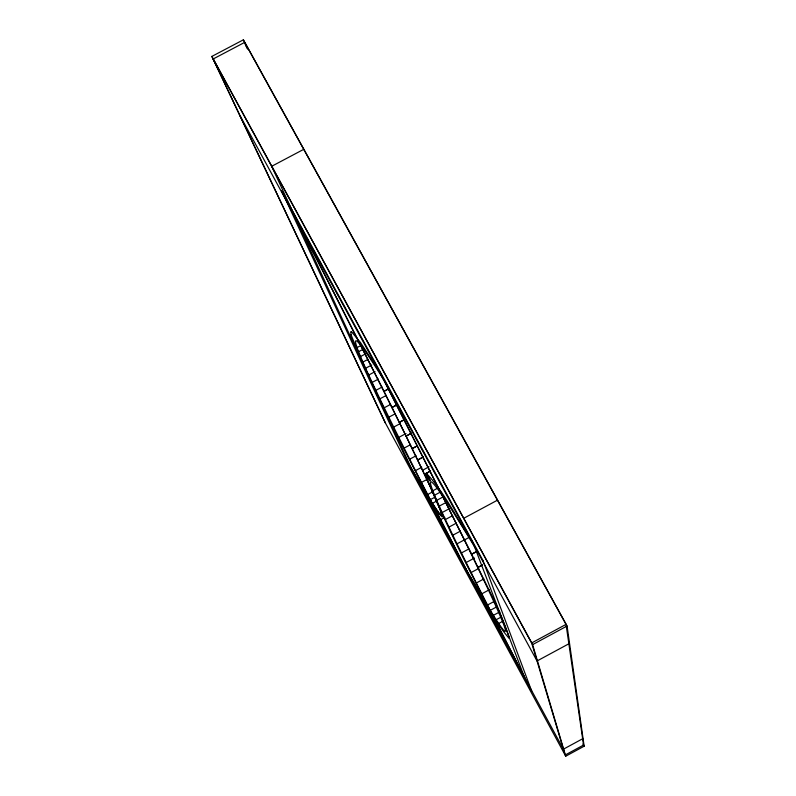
<?xml version="1.0" encoding="UTF-8"?>
<svg xmlns="http://www.w3.org/2000/svg" width="796" height="796" viewBox="0 0 796 796"><rect width="100%" height="100%" fill="white"/><g stroke="black" fill="none" stroke-linecap="round" stroke-linejoin="round"><path stroke-width="1.19" d="M350.917 331.912L350.986 334.628M426.447 477.292L425.83 473.68L430.586 470.874M582.642 738.758L563.379 749.205L411.641 468.924L271.705 166.284L303.744 149.33M565.727 756.2L584.145 746.21L567.08 626.014L243.397 39.8L211.855 56.416L385.055 422.348L565.727 756.2L532.623 644.621L211.855 56.416M490.276 610.323L496.634 606.9M493.381 615.328L499.818 611.855M496.177 619.726L501.609 616.8M498.654 623.507L502.833 621.248M566.046 624.382L583.558 745.056L565.13 755.046L531.648 642.959L566.046 624.382L244.69 42.367L213.179 58.974L385.433 423.014M532.623 644.621L567.08 626.014M568.861 643.785L537.031 660.978L239.914 115.47M441.989 512.624L449.531 508.574M440.467 519.728L444.785 517.41M445.243 519.619L452.685 515.619M463.68 518.325L497.47 500.177M448.815 527.181L456.168 523.231M452.705 535.28L460.317 531.191M456.884 543.897L464.406 539.847M464.705 539.857L468.894 537.509M461.342 553.001L468.774 549.001M477.103 551.17L471.73 554.165C484.316 581.936 499.958 608.711 509.321 637.785L509.082 638.342C492.634 619.278 481.978 595.308 468.496 574.006M477.182 551.32L471.759 554.235L383.433 378.806M466.068 562.563L474.466 558.046M478.127 567.299L482.356 564.931M478.157 567.359L482.426 565.06M471.053 572.573L478.704 568.463M476.287 583.01L483.849 578.941M481.739 593.846L489.232 589.816M487.431 605.069L493.779 601.647M399.323 422.288L404.766 419.383M399.403 422.447L404.806 419.462M393.592 427.144L399.93 423.751M398.706 437.442L406.02 433.531M441.462 512.684L430.666 487.431L406.099 436.079L411.433 433.133L406.139 436.148M404.06 448.138L410.577 444.646M412.179 448.546L417.472 445.71L412.248 448.675M409.632 459.222L416.079 455.77M417.681 459.929L423.124 457.013M417.741 460.038L423.154 457.073M415.413 470.665L421.79 467.252M422.626 470.277L429.014 466.725M426.885 473.113L429.014 471.958M421.392 482.456L426.656 479.63M432.546 490.923L436.905 488.585M427.571 494.575L432.785 491.779M434.337 495.341L440.775 491.878M430.328 499.659L434.497 497.42M436.526 500.475L443.909 496.445M432.636 503.211L436.855 500.943M439.074 506.216L445.631 502.704M356.717 347.752L360.996 345.474M358.3 351.852L363.563 349.046M360.29 356.678L365.712 353.792M362.668 362.19L368.011 359.344M365.424 368.359L371.742 364.986M368.528 375.145L375.045 371.662M371.961 382.518L378.399 379.075M375.712 390.438L382.06 387.055M406.099 436.079L383.961 391.343L389.294 388.378L384.01 391.433M379.772 398.895L386.349 395.383M384.11 407.85L390.607 404.378M391.99 407.462L397.244 404.547M392.03 407.542L397.333 404.716M388.717 417.273L395.134 413.84M350.927 331.912L351.663 331.942M426.268 473.182L430.228 480.585L426.258 473.182C444.964 492.843 456.705 518.674 471.859 541.141M351.673 331.952L360.479 342.519L379.891 372.289M439.402 514.236L442.268 517.002L442.178 514.982M439.382 514.216L430.586 500.933L412.915 471.351M213.179 58.974L531.648 642.959M582.961 744.031L584.145 746.21M425.83 473.67L429.731 480.953M466.257 569.886C427.273 491.829 383.533 415.691 350.996 334.658M523.579 675.754C490.625 609.955 454.198 545.558 426.457 477.321M295.983 218.233L383.961 391.343M244.69 42.367L247.586 49.143M243.397 39.8L246.8 47.79M473.948 545.17L524.654 677.665M441.472 512.714L442.178 514.962M380.647 374.04A717.256 12.855 62.1 0 1 465.968 569.22M525.718 679.575A923.36 18.039 61.3 0 1 476.048 549.19M293.644 214.283A718.33 12.04 62.1 0 1 410.358 466.496M468.207 573.349A864.904 17.781 61.4 0 1 384.189 380.528M482.963 560.454L281.605 190.821L407.005 460.814L531.688 691.127L482.963 560.454"/></g></svg>
